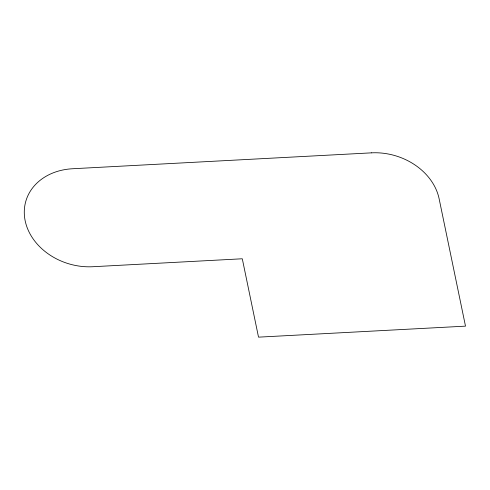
<?xml version="1.0" encoding="UTF-8"?>
<svg xmlns="http://www.w3.org/2000/svg" width="490" height="490" viewBox="0 0 490 490"><rect width="100%" height="100%" fill="white"/><g stroke="black" fill="none" stroke-linecap="round" stroke-linejoin="round"><path stroke-width="0.73" d="M371.487 152.849L72.514 168.75A59.186 48.112 16.4 0 0 25.168 220.8A59.186 48.112 16.4 0 0 92.806 266.725L242.293 258.775L258.524 337.151L465.5 326.144L439.126 198.775A59.186 48.112 16.4 0 0 371.487 152.849"/></g></svg>
